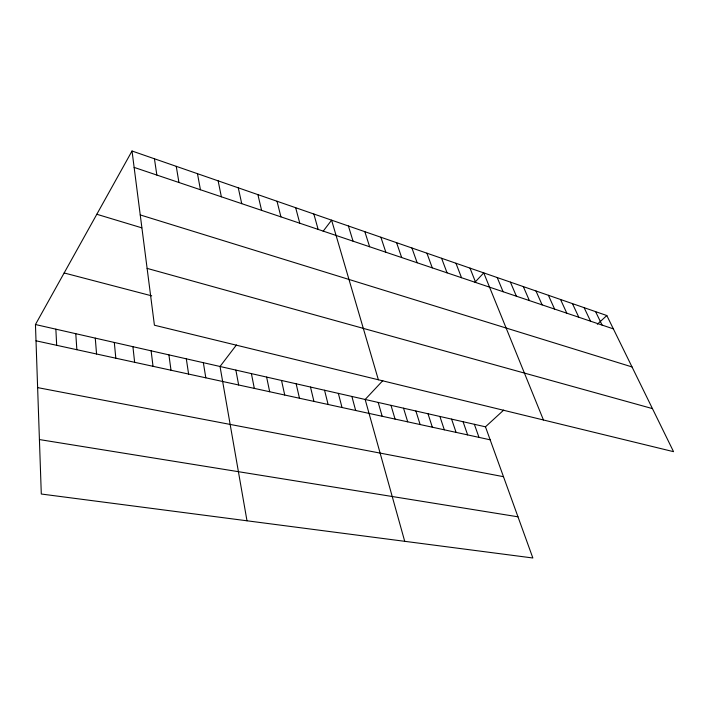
<?xml version="1.0" encoding="UTF-8"?>
<svg xmlns="http://www.w3.org/2000/svg" width="709" height="709" viewBox="0 0 709 709"><rect width="100%" height="100%" fill="white"/><g stroke="black" fill="none" stroke-linecap="round" stroke-linejoin="round"><path stroke-width="1.06" d="M35.45 324.527L485.461 426.818L532.858 557.992L41.299 494.022L35.45 324.527L132.025 151.008L606.824 315.532L673.55 451.677L154.42 325.218L132.025 151.008M236.452 344.946L220.029 366.482L246.989 520.787M323.136 231.258L331.599 220.162L378.367 379.767M382.816 380.627L365.162 399.477L404.715 541.313M475.003 282.226L483.751 272.885L543.44 419.976M485.461 426.818L503.7 410.094M597.332 324.243L606.824 315.532M39.42 439.562L517.978 516.808M37.63 387.61L503.487 476.687M36.008 340.799L490.158 439.81M64.147 272.965L151.691 295.848M147.118 268.383L652.44 408.606M96.814 214.278L141.773 227.828M140.24 214.933L632.02 366.934M134.134 167.404L613.365 328.879M595.587 311.641L602.074 325.068M584.127 307.671L590.553 321.186M572.447 303.62L578.801 317.233M560.535 299.49L566.819 313.192M548.376 295.281L554.598 309.071M535.977 290.982L542.119 304.87M523.322 286.596L529.384 300.581M510.4 282.12L516.382 296.194M497.213 277.556L503.098 291.727M469.996 268.117L475.686 282.483M455.949 263.252L461.532 277.715M441.592 258.28L447.06 272.841M426.915 253.193L432.268 267.851M411.92 247.99L417.14 262.755M474.365 424.301L478.992 437.373M463.074 421.731L467.639 434.901M396.579 242.682L401.666 257.544M451.589 419.116L456.082 432.375M380.884 237.24L385.838 252.209M439.899 416.467L444.313 429.814M427.997 413.755L432.33 427.199M364.834 231.683L369.637 246.75M415.882 411.007L420.136 424.54M348.411 225.994L353.055 241.166M403.545 408.198L407.71 421.837M390.987 405.344L395.064 419.081M378.189 402.437L382.178 416.263M313.848 214.012L318.146 229.406M351.877 396.455L355.661 410.484M295.662 207.71L299.774 223.211M338.344 393.38L342.022 407.515M324.554 390.242L328.116 404.484M277.015 201.25L280.924 216.857M310.489 387.043L313.936 401.391M257.899 194.629L261.586 210.343M296.149 383.791L299.473 398.236M281.535 380.467L284.726 395.019M238.277 187.823L241.734 203.66M266.619 377.073L269.677 391.74M218.142 180.848L221.359 196.792M251.403 373.616L254.318 388.399M235.875 370.089L238.649 384.978M197.474 173.687L200.434 189.737M176.249 166.331L178.943 182.497M203.35 362.698L205.814 377.817M186.316 358.825L188.603 374.068M154.438 158.772L156.849 175.052M168.91 354.863L171.011 370.231M151.114 350.822L153.029 366.314M132.92 346.683L134.63 362.299M114.309 342.456L115.815 358.196M95.272 338.131L96.557 354.004M75.792 333.7L76.856 349.705M55.86 329.171L56.676 345.31"/></g></svg>
